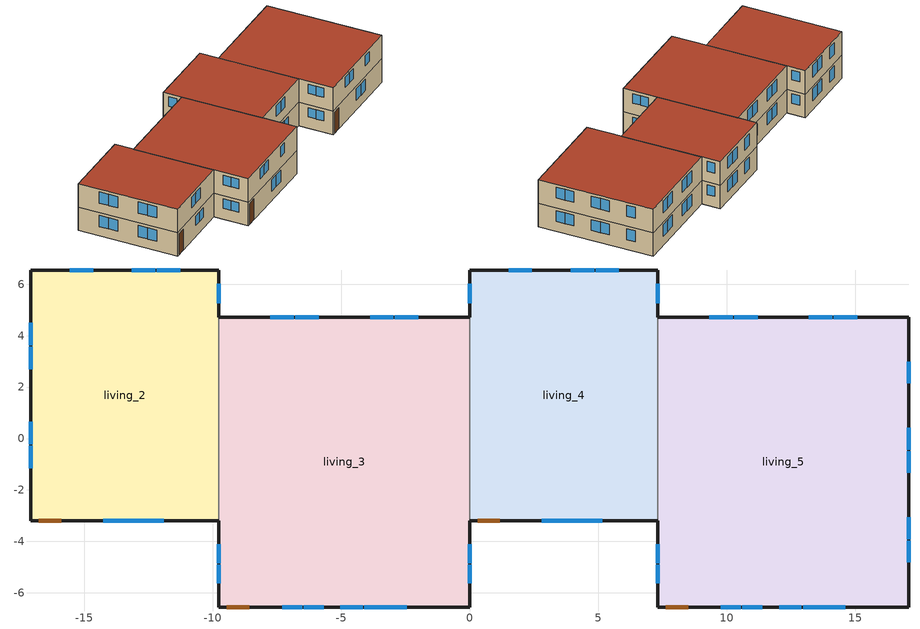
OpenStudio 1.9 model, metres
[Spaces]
living_4
 floor adiabatic (FinUninsFinFloor): 7.32,6.55 7.32,-3.2 0,-3.2 0,6.55 z2.44
 floor ground (Slab): 7.32,6.55 7.32,-3.2 0,-3.2 0,6.55 z0
 wall outside (ExtInsFinWall): 7.32,4.72 7.32,6.55 0,6.55 0,4.72 / 0,-3.2 7.32,-3.2 z2.44:4.88; 0,-3.2 7.32,-3.2 / 7.32,4.72 7.32,6.55 0,6.55 0,4.72 z0:2.44
 wall adiabatic (RevFinUninsFinWall): 0,4.72 0,-3.2 z2.44:4.88; 0,4.72 0,-3.2 z0:2.44
 wall adiabatic (FinUninsFinWall): 7.32,-3.2 7.32,4.72 z2.44:4.88; 7.32,-3.2 7.32,4.72 z0:2.44
 window (Front-Glass): 4.43,-3.2 5.16,-3.2 / 3.63,-3.2 4.37,-3.2 z1.16:2.13; 2.81,-3.2 3.63,-3.2 / 3.69,-3.2 4.51,-3.2 z3.48:4.57
 window (Back-Glass): 2.42,6.55 1.51,6.55 / 5.8,6.55 4.9,6.55 / 4.84,6.55 3.93,6.55 z3.36:4.57; 4.84,6.55 3.93,6.55 / 2.42,6.55 1.51,6.55 / 5.8,6.55 4.9,6.55 z0.93:2.13
 window (Left-Glass): 0,6.02 0,5.26 z3.56:4.57; 0,6.02 0,5.26 z1.12:2.13
 window (Right-Glass): 7.32,5.26 7.32,6.02 z3.56:4.57; 7.32,5.26 7.32,6.02 z1.12:2.13
 door (LivingDoors): 0.3,-3.2 1.18,-3.2 z0:2.13
 roof outside (FinInsExtRoof): 7.32,-3.2 7.32,6.55 0,6.55 0,-3.2 z4.88
living_3
 floor ground (Slab): 0,4.72 0,-6.55 -9.75,-6.55 -9.75,4.72 z0
 floor adiabatic (FinUninsFinFloor): 0,4.72 0,-6.55 -9.75,-6.55 -9.75,4.72 z2.44
 wall outside (ExtInsFinWall): 0,4.72 -9.75,4.72 / -9.75,-3.2 -9.75,-6.55 0,-6.55 0,-3.2 z2.44:4.88; 0,4.72 -9.75,4.72 / -9.75,-3.2 -9.75,-6.55 0,-6.55 0,-3.2 z0:2.44
 wall adiabatic (FinUninsFinWall): 0,-3.2 0,4.72 z2.44:4.88; 0,-3.2 0,4.72 z0:2.44
 wall adiabatic (RevFinUninsFinWall): -9.75,4.72 -9.75,-3.2 z2.44:4.88; -9.75,4.72 -9.75,-3.2 z0:2.44
 window (Front-Glass): -6.46,-6.55 -5.69,-6.55 / -7.3,-6.55 -6.52,-6.55 / -3.23,-6.55 -2.46,-6.55 z3.54:4.57; -4.11,-6.55 -3.23,-6.55 / -5.04,-6.55 -4.17,-6.55 z0.97:2.13
 window (Back-Glass): -5.88,4.72 -6.78,4.72 / -6.85,4.72 -7.75,4.72 / -2,4.72 -2.91,4.72 / -2.97,4.72 -3.88,4.72 z3.36:4.57; -5.88,4.72 -6.78,4.72 / -6.85,4.72 -7.75,4.72 / -2,4.72 -2.91,4.72 / -2.97,4.72 -3.88,4.72 z0.93:2.13
 window (Right-Glass): 0,-5.63 0,-4.91 / 0,-4.85 0,-4.12 z1.17:2.13; 0,-4.85 0,-4.12 / 0,-5.63 0,-4.91 z3.6:4.57
 window (Left-Glass): -9.75,-4.91 -9.75,-5.63 / -9.75,-4.12 -9.75,-4.85 z1.17:2.13; -9.75,-4.12 -9.75,-4.85 / -9.75,-4.91 -9.75,-5.63 z3.6:4.57
 door (LivingDoors): -9.45,-6.55 -8.58,-6.55 z0:2.13
 roof outside (FinInsExtRoof): 0,-6.55 0,4.72 -9.75,4.72 -9.75,-6.55 z4.88
living_5
 floor ground (Slab): 17.07,4.72 17.07,-6.55 7.32,-6.55 7.32,4.72 z0
 floor adiabatic (FinUninsFinFloor): 17.07,4.72 17.07,-6.55 7.32,-6.55 7.32,4.72 z2.44
 wall outside (ExtInsFinWall): 7.32,-3.2 7.32,-6.55 17.07,-6.55 17.07,4.72 7.32,4.72 z2.44:4.88; 7.32,-3.2 7.32,-6.55 17.07,-6.55 17.07,4.72 7.32,4.72 z0:2.44
 wall adiabatic (RevFinUninsFinWall): 7.32,4.72 7.32,-3.2 z0:2.44; 7.32,4.72 7.32,-3.2 z2.44:4.88
 window (Back-Glass): 14.1,4.72 13.19,4.72 / 15.07,4.72 14.16,4.72 / 10.22,4.72 9.32,4.72 / 11.19,4.72 10.28,4.72 z3.36:4.57; 14.1,4.72 13.19,4.72 / 15.07,4.72 14.16,4.72 / 11.19,4.72 10.28,4.72 / 10.22,4.72 9.32,4.72 z0.93:2.13
 window (Right-Glass): 17.07,-4.82 17.07,-3.97 / 17.07,-0.43 17.07,0.41 / 17.07,-1.34 17.07,-0.49 / 17.07,2.15 17.07,2.99 / 17.07,-3.91 17.07,-3.07 z3.45:4.57; 17.07,2.15 17.07,2.99 / 17.07,-3.91 17.07,-3.07 / 17.07,-0.43 17.07,0.41 / 17.07,-4.82 17.07,-3.97 / 17.07,-1.34 17.07,-0.49 z1.01:2.13
 window (Left-Glass): 7.32,-4.12 7.32,-4.85 / 7.32,-4.91 7.32,-5.63 z3.6:4.57; 7.32,-4.12 7.32,-4.85 / 7.32,-4.91 7.32,-5.63 z1.17:2.13
 window (Front-Glass): 9.77,-6.55 10.55,-6.55 / 13.84,-6.55 14.61,-6.55 / 10.61,-6.55 11.38,-6.55 z3.54:4.57; 12.03,-6.55 12.9,-6.55 / 12.96,-6.55 13.84,-6.55 z0.97:2.13
 door (LivingDoors): 7.62,-6.55 8.49,-6.55 z0:2.13
 roof outside (FinInsExtRoof): 17.07,-6.55 17.07,4.72 7.32,4.72 7.32,-6.55 z4.88
living_2
 floor ground (Slab): -9.75,6.55 -9.75,-3.2 -17.07,-3.2 -17.07,6.55 z0
 floor adiabatic (FinUninsFinFloor): -9.75,6.55 -9.75,-3.2 -17.07,-3.2 -17.07,6.55 z2.44
 wall outside (ExtInsFinWall): -9.75,4.72 -9.75,6.55 -17.07,6.55 -17.07,-3.2 -9.75,-3.2 z2.44:4.88; -9.75,4.72 -9.75,6.55 -17.07,6.55 -17.07,-3.2 -9.75,-3.2 z0:2.44
 wall adiabatic (FinUninsFinWall): -9.75,-3.2 -9.75,4.72 z0:2.44; -9.75,-3.2 -9.75,4.72 z2.44:4.88
 window (Left-Glass): -17.07,3.57 -17.07,2.7 / -17.07,0.66 -17.07,-0.22 / -17.07,-0.28 -17.07,-1.16 / -17.07,4.51 -17.07,3.63 z0.97:2.13; -17.07,0.66 -17.07,-0.22 / -17.07,4.51 -17.07,3.63 / -17.07,-0.28 -17.07,-1.16 / -17.07,3.57 -17.07,2.7 z3.4:4.57
 window (Front-Glass): -12.64,-3.2 -11.91,-3.2 / -13.44,-3.2 -12.7,-3.2 z1.16:2.13; -13.38,-3.2 -12.56,-3.2 / -14.26,-3.2 -13.44,-3.2 z3.48:4.57
 window (Back-Glass): -11.27,6.55 -12.17,6.55 / -12.23,6.55 -13.14,6.55 / -14.65,6.55 -15.56,6.55 z0.93:2.13; -11.27,6.55 -12.17,6.55 / -14.65,6.55 -15.56,6.55 / -12.23,6.55 -13.14,6.55 z3.36:4.57
 window (Right-Glass): -9.75,5.26 -9.75,6.02 z3.56:4.57; -9.75,5.26 -9.75,6.02 z1.12:2.13
 door (LivingDoors): -16.76,-3.2 -15.89,-3.2 z0:2.13
 roof outside (FinInsExtRoof): -9.75,-3.2 -9.75,6.55 -17.07,6.55 -17.07,-3.2 z4.88
[Site]
Atlanta Hartsfield Intl Ap: Latitude {deg}=33.63; Longitude {deg}=-84.43; Time Zone {hr}=-5; Elevation {m}=308; Terrain=Suburbs
[Building]
Atlanta Hartsfield Intl Ap GA 7808 sqft: North Axis {deg}=180
[ClimateZones]
Climate Zone Institution Name 1=ASHRAE; Climate Zone Document Name 1=ANSI/ASHRAE Standard 169; Climate Zone Document Year 1=2006; Climate Zone Institution Name 2=CEC; Climate Zone Document Name 2=California Climate Zone Descriptions; Climate Zone Document Year 2=1995
[Construction]
RevFinUninsFinWall; FinUninsFinWall: PartitionWallMass, StudandAirWall, PartitionWallMass
ExtInsFinWall: ExteriorFinish, StudandCavity, ExtWallMass
Back-Glass: Back-Win
Front-Glass: Front-Win
Left-Glass: Left-Win
Right-Glass: Right-Win
FinUninsFinFloor: CeilingMass, StudandAirFloor, Plywood-3_4in, FloorMass, CarpetBareLayer
Slab: Mat-Fic-Slab, SlabSoil-12in, SlabMass, SlabCarpetBareEquivalentMaterial
LivingDoors: DoorMaterial
FinInsExtRoof: RoofingMaterial, Plywood-3_4in, RoofIns, CeilingMass
[Material] Roughness=Rough
Name | Thickness {m} | Conductivity {W/m-K} | Density {kg/m3} | Specific Heat {J/kg-K} | Thermal Absorptance | Solar Absorptance | Visible Absorptance
PartitionWallMass; ExtWallMass | 0.0127 | 0.160291 | 801 | 837.4 | 0.9 | 0.5 | 0.1
StudandAirWall | 0.0889 | 0.442568 | 49.1 | 1209.8
ExteriorFinish | 0.0254 | 0.649125 | 1281.6 | 879.27 | 0.9 | 0.75 | 0.75
StudandCavity | 0.0889 | 0.0553846 | 162.403 | 1178.92
RoofingMaterial | 0.0094488 | 0.162714 | 1121.4 | 1465.45 | 0.91 | 0.92 | 0.92
Plywood-3_4in | 0.01905 | 0.115458 | 512.64 | 1214.23
StudandAirFloor | 0.0889 | 0.448793 | 67.6416 | 1211.14
Mat-Fic-Slab | 0.0254 | 0.0117119 | 40.05 | 1214.23
CarpetBareLayer | 0.0127 | 0.0433444 | 54.468 | 1339.84 | 0.9 | 0.9
FloorMass | 0.015875 | 0.115458 | 544.68 | 1214.23 | 0.9 | 0.6
CeilingMass | 0.0127 | 0.160291 | 801 | 837.4 | 0.9 | 0.3 | 0.1
SlabSoil-12in | 0.3048 | 1.731 | 1842.3 | 418.7
SlabMass | 0.1016 | 1.312675 | 2242.8 | 837.4 | 0.9 | 0.6
SlabCarpetBareEquivalentMaterial | 0.0254 | 0.0866804 | 40.05 | 1214.23 | 0.9 | 0.6
DoorMaterial | 0.04445 | 0.0612267 | 512.64 | 1214.23
RoofIns | 0.1397 | 0.0500369 | 78.34581 | 1123.46
[WindowMaterial:SimpleGlazingSystem] U-Factor {W/m2-K}=1.98077; Solar Heat Gain Coefficient=0.309131
Back-Win; Front-Win; Right-Win; Left-Win
[ThermalZone] Multiplier=1; Ceiling Height {m}=4.8768; Use Ideal Air Loads=No
Name | Volume {m3}
living_4 Thermal Zone; living_2 Thermal Zone | 347.957
living_3 Thermal Zone; living_5 Thermal Zone | 536.434
[Sizing:Zone] Zone Cooling Design Supply Air Temperature {C}=14; Zone Heating Design Supply Air Temperature {C}=40; Zone Cooling Design Supply Air Humidity Ratio {kg-H2O/kg-air}=0.0085; Zone Heating Design Supply Air Humidity Ratio {kg-H2O/kg-air}=0.008; Cooling Design Air Flow Method=DesignDay; Heating Design Air Flow Method=DesignDay
living_4 Thermal Zone; living_3 Thermal Zone; living_5 Thermal Zone; living_2 Thermal Zone
[Space] Space Type=living
Name | Thermal Zone
living_4 | living_4 Thermal Zone
living_3 | living_3 Thermal Zone
living_5 | living_5 Thermal Zone
living_2 | living_2 Thermal Zone
[SpaceType]
living
